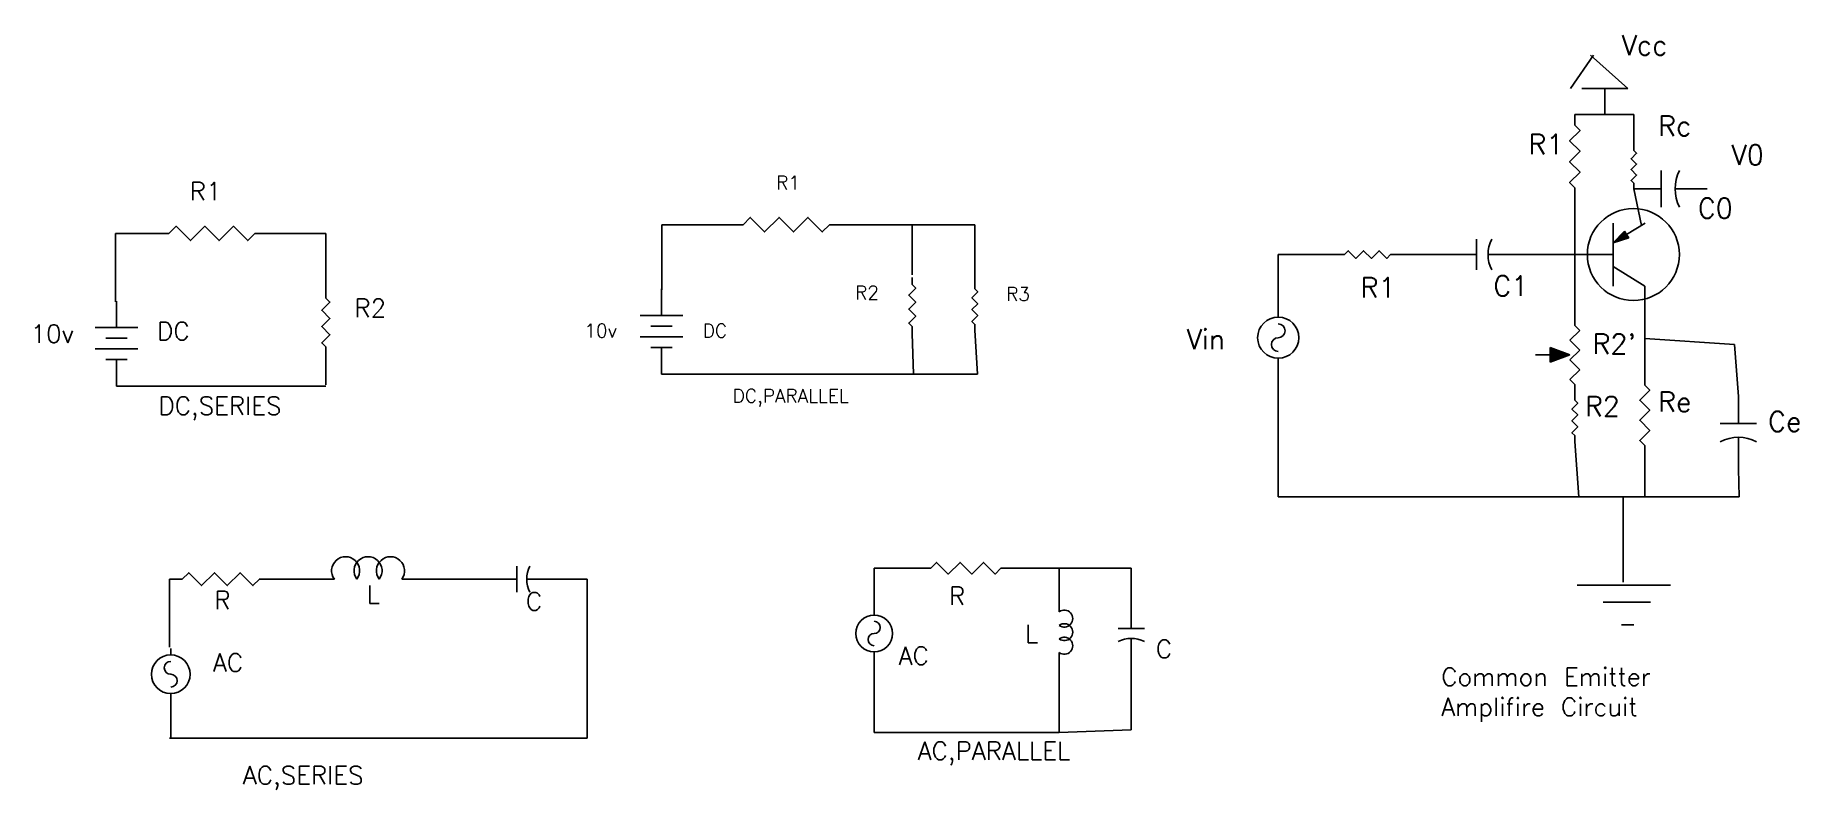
# Model space of a CAD drawing. Header units: inches. Extents: x 6.9 to 104.6, y 8.6 to 50.4.
import ezdxf

# ---------------------------------------------------------------- set-up
doc = ezdxf.new("R2010")
doc.units = ezdxf.units.IN
doc.header["$MEASUREMENT"] = 0
doc.styles.get("Standard").update_dxf_attribs({"font": 'txt.shx', "height": 1})

# ---------------------------------------------------------------- blocks, each defined once
blk = doc.blocks.new('Resistor')
at = {"color": 7}
blk.add_lwpolyline([(0, 0), (0.05, 0), (0.075, 0.025), (0.125, -0.025), (0.175, 0.025), (0.225, -0.025), (0.275, 0.025), (0.325, -0.025), (0.35, 0), (0.4, 0)], dxfattribs=at)
blk = doc.blocks.new('Battery')
at = {"color": 7}
for p, q in [((0.175, -0.1), (0.175, 0.1)), ((0.275, -0.1), (0.275, 0.1)), ((0, 0), (0.125, 0)), ((0.125, 0.05), (0.125, -0.05)), ((0.225, 0.05), (0.225, -0.05)), ((0.275, 0), (0.4, 0))]:
    blk.add_line(p, q, dxfattribs=at)
blk = doc.blocks.new('Inductor')
at = {"color": 7}
for p, q in [((0, 0), (0.05, 0)), ((0.35, 0), (0.4, 0))]:
    blk.add_line(p, q, dxfattribs=at)
for centre in [(0.1, 0.0375), (0.2, 0.0375), (0.3, 0.0375)]:
    blk.add_arc(centre, 0.0625, 323.1301, 216.8699, dxfattribs=at)
blk = doc.blocks.new('Capacitor')
at = {"color": 7}
for p, q in [((0.15, -0.1), (0.15, 0.1)), ((0.15, 0), (0, 0)), ((0.225, 0), (0.4, 0))]:
    blk.add_line(p, q, dxfattribs=at)
blk.add_arc((0.4375, 0), 0.2125, 151.9275, 208.0725, dxfattribs=at)
blk = doc.blocks.new('Generator - AC')
at = {"color": 7}
for p, q in [((0, 0), (0.05, 0)), ((0.35, 0), (0.4, 0))]:
    blk.add_line(p, q, dxfattribs=at)
blk.add_circle((0.2, 0), 0.15, dxfattribs=at)
for centre, start, end in [((0.15, 0), 0, 180), ((0.25, 0), 180, 0)]:
    blk.add_arc(centre, 0.05, start, end, dxfattribs=at)
blk = doc.blocks.new('Transistor - PNP')
at = {"color": 7}
for p, q in [((0.200001, 0.2), (0.200001, -0.199999)), ((0.271557, 0.149194), (0.200001, 0.075)), ((0.284805, 0.127992), (0.271557, 0.149194)), ((0.284805, 0.127992), (0.4024, 0.199023)), ((0.298053, 0.106791), (0.284805, 0.127992)), ((0, 0), (0.200001, 0)), ((0.200001, 0.075), (0.298053, 0.106791)), ((0.200001, -0.074999), (0.400001, -0.199999))]:
    blk.add_line(p, q, dxfattribs=at)
blk.add_solid([(0.200001, 0.075), (0.298053, 0.106791), (0.271557, 0.149194)], dxfattribs=at)
blk = doc.blocks.new('Resistor - Variable')
at = {"color": 7}
for p, q in [((0, 0), (0.05, 0)), ((0.05, 0), (0.075, 0.025)), ((0.075, 0.025), (0.125, -0.025)), ((0.125, -0.025), (0.175, 0.025)), ((0.175, 0.025), (0.225, -0.025)), ((0.225, -0.025), (0.275, 0.025)), ((0.275, 0.025), (0.325, -0.025)), ((0.325, -0.025), (0.35, 0)), ((0.35, 0), (0.4, 0)), ((0.2, -0.025), (0.1625, -0.125)), ((0.2375, -0.125), (0.2, -0.025)), ((0.1625, -0.125), (0.2375, -0.125)), ((0.2, -0.13), (0.2, -0.12)), ((0.2, -0.125), (0.2, -0.2))]:
    blk.add_line(p, q, dxfattribs=at)
blk.add_solid([(0.2375, -0.125), (0.2, -0.025), (0.1625, -0.125)], dxfattribs=at)

msp = doc.modelspace()

# ---------------------------------------------------------------- linework, layer by layer
for p, q in [((91.959, 47.47), (93.227, 49.329)), ((93.079, 49.329), (95.129, 47.47)), ((95.129, 47.47), (92.593, 47.47)), ((93.861, 47.47), (93.861, 46.026)), ((92.203, 46.026), (95.468, 46.026)), ((95.468, 46.026), (95.468, 44.345)), ((92.203, 41.433), (92.203, 34.884)), ((95.468, 41.915), (95.897, 39.889)), ((13.522, 39.445), (11.353, 39.445)), ((11.353, 39.445), (11.353, 35.652)), ((19.877, 39.445), (23.013, 39.445)), ((23.013, 39.445), (23.013, 36.313)), ((45.322, 39.927), (41.629, 39.927)), ((41.629, 39.927), (41.629, 36.313)), ((51.714, 39.927), (55.497, 39.927)), ((55.497, 39.927), (55.497, 37.141)), ((55.497, 39.927), (58.964, 39.927)), ((58.964, 39.927), (58.964, 36.689)), ((79.013, 38.27), (75.772, 38.27)), ((75.772, 38.27), (75.772, 35.183)), ((82.42, 38.27), (85.495, 38.27)), ((88.871, 38.27), (92.58, 38.27)), ((96.077, 36.522), (96.077, 31.589)), ((55.497, 33.888), (55.573, 31.644)), ((59.115, 31.644), (58.964, 34.069)), ((96.077, 33.616), (101.048, 33.279)), ((101.048, 33.279), (101.265, 30.404)), ((23.013, 32.698), (23.013, 31.042)), ((41.605, 31.644), (55.573, 31.644)), ((55.573, 31.644), (59.115, 31.644)), ((75.772, 32.141), (75.772, 24.831)), ((11.406, 30.966), (23.013, 30.966)), ((92.424, 24.831), (92.203, 27.903)), ((96.077, 27.129), (96.077, 24.831)), ((101.302, 24.831), (101.265, 26.383)), ((75.772, 24.831), (92.424, 24.831)), ((92.424, 24.831), (101.302, 24.831)), ((94.876, 24.831), (94.876, 20.101)), ((55.874, 20.876), (53.387, 20.876)), ((53.387, 20.876), (53.387, 18.617)), ((61.06, 20.876), (63.637, 20.876)), ((63.637, 20.876), (63.637, 18.843)), ((63.637, 20.876), (67.632, 20.876)), ((67.632, 20.876), (67.632, 18.617)), ((14.345, 20.274), (14.345, 16.509)), ((20.043, 20.274), (22.862, 20.274)), ((27.836, 20.274), (32.509, 20.274)), ((35.404, 20.274), (37.484, 20.274)), ((37.484, 20.274), (37.484, 11.464)), ((92.339, 19.932), (97.497, 19.932)), ((93.777, 19.002), (96.398, 19.002)), ((94.791, 17.735), (95.468, 17.735)), ((53.387, 15.906), (53.387, 11.765)), ((63.637, 15.831), (63.637, 11.765)), ((67.632, 15.726), (67.632, 11.915)), ((14.42, 13.572), (14.42, 11.464)), ((53.387, 11.765), (63.637, 11.765)), ((63.637, 11.765), (67.632, 11.915)), ((37.484, 11.464), (14.345, 11.464))]:
    msp.add_line(p, q)
msp.add_circle((95.444, 38.27), 2.549)

# ---------------------------------------------------------------- block references
for name, p, xscale, yscale, zscale, rotation in [('Resistor', (92.203, 46.026), 11.59619437251695, 11.59619437251695, 11.59619437251695, 270), ('Resistor', (95.468, 44.345), 6.074347713955461, 6.074347713955461, 6.074347713955461, 270), ('Resistor', (23.013, 32.698), 9.035995640566043, 9.035995640566043, 9.035995640566043, 90), ('Battery', (41.605, 31.644), 11.82209422080354, 11.82209422080354, 11.82209422080354, 90), ('Resistor', (55.497, 36.99), 7.755896259996518, 7.755896259996518, 7.755896259996518, 270), ('Resistor', (58.964, 36.689), 6.551096856006325, 6.551096856006325, 6.551096856006325, 270), ('Battery', (11.406, 30.966), 11.82209422080354, 11.82209422080354, 11.82209422080354, 90), ('Generator - AC', (75.772, 35.183), 7.60529637146216, 7.60529637146216, 7.60529637146216, 270), ('Resistor - Variable', (92.203, 34.884), 10.8972028924459, 10.8972028924459, 10.8972028924459, 270), ('Resistor', (96.077, 31.589), 11.15062623071783, 11.15062623071783, 11.15062623071783, 270), ('Resistor', (92.203, 30.525), 6.555216719043635, 6.555216719043635, 6.555216719043635, 270), ('Capacitor', (101.265, 30.404), 10.05245850412248, 10.05245850412248, 10.05245850412248, 270), ('Generator - AC', (53.387, 18.617), 6.776996785744345, 6.776996785744345, 6.776996785744345, 270), ('Inductor', (63.637, 18.843), 7.529996440898103, 7.529996440898103, 7.529996440898103, 270), ('Capacitor', (67.632, 18.617), 7.228796534580752, 7.228796534580752, 7.228796534580752, 270), ('Generator - AC', (14.42, 13.572), -7.153496558001422, 7.153496558001422, 7.153496558001422, 270)]:
    msp.add_blockref(name, p, dxfattribs=dict(xscale=xscale, yscale=yscale, zscale=zscale, rotation=rotation))
for name, p, xscale, yscale, zscale in [('Capacitor', (95.468, 41.915), 10.16527958261746, 10.16527958261746, 10.16527958261746), ('Resistor', (45.322, 39.927), 15.9785363240278, 15.9785363240278, 15.9785363240278), ('Resistor', (13.522, 39.445), 15.8858207123198, 15.8858207123198, 15.8858207123198), ('Capacitor', (85.495, 38.27), 8.44149085722836, 8.44149085722836, 8.44149085722836), ('Transistor - PNP', (92.58, 38.27), 8.742972942552228, 8.742972942552228, 8.742972942552228), ('Resistor', (79.013, 38.27), 8.516861443489006, 8.516861443489006, 8.516861443489006), ('Inductor', (22.862, 20.274), 12.43612491066, 12.43612491066, 12.43612491066), ('Resistor', (14.345, 20.274), 14.24501610907464, 14.24501610907464, 14.24501610907464), ('Capacitor', (32.509, 20.274), 7.235563474013702, 7.235563474013702, 7.235563474013702), ('Resistor', (55.874, 20.876), 12.963718099885, 12.963718099885, 12.963718099885)]:
    msp.add_blockref(name, p, dxfattribs=dict(xscale=xscale, yscale=yscale, zscale=zscale))

# ---------------------------------------------------------------- texts
for s, height, p in [('Vcc', 1.1, (94.791, 49.329)), ('Rc', 1.1, (96.82, 44.852)), ('R1', 1.1, (89.633, 43.838)), ('V0', 1.1, (100.879, 43.247)), ('R1', 1, (15.476, 41.282)), ('R1', 0.75, (47.96, 41.885)), ('C0', 1.1, (99.019, 40.29)), ('R2', 0.75, (52.332, 35.785)), ('R3', 0.75, (60.698, 35.71)), ('R1', 1.1, (80.333, 35.897)), ('C1', 1.1, (87.689, 35.982)), ('R2', 1, (24.595, 34.807)), ('10v', 1, (6.657, 33.376)), ('DC', 1, (13.667, 33.526)), ('10v', 0.75, (37.333, 33.677)), ('DC', 0.75, (43.89, 33.677)), ('Vin', 1.1, (70.693, 33.025)), ("R2'", 1.1, (93.185, 32.772)), ('DC,SERIES', 1, (13.742, 29.385)), ('DC,PARALLEL', 0.75, (45.548, 30.063)), ('R2', 1.1, (92.762, 29.308)), ('Re', 1.1, (96.82, 29.562)), ('Ce', 1.1, (102.908, 28.464)), ('R', 1, (16.832, 18.617)), ('L', 1, (25.274, 18.918)), ('C', 1, (34.092, 18.542)), ('R', 1, (57.532, 18.843)), ('L', 1, (61.753, 16.735)), ('C', 1, (68.989, 15.906)), ('AC', 1, (16.757, 15.153)), ('AC', 1, (54.744, 15.53)), ('Common Emitter', 1, (84.802, 14.359)), ('Amplifire Circuit', 1, (84.802, 12.692)), ('AC,PARALLEL', 1, (55.799, 10.259)), ('AC,SERIES', 1, (18.415, 8.903))]:
    msp.add_text(s, height=height).set_placement(p)

doc.saveas('drawing.dxf')
